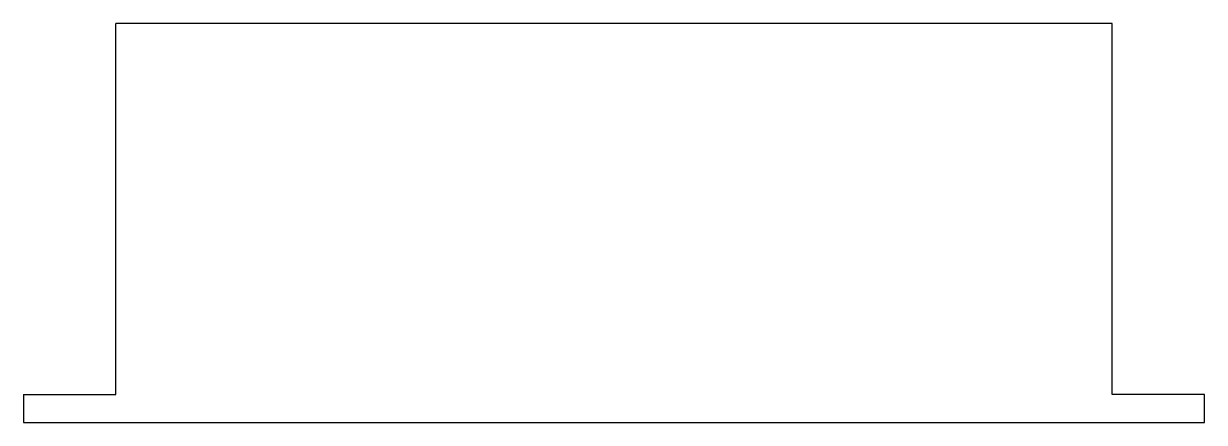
# Model space of a CAD drawing. Extents: x -147 to 147, y -50 to 50.
import ezdxf

# ---------------------------------------------------------------- set-up
doc = ezdxf.new("R2010")
doc.units = 0
doc.layers.get('0').update_dxf_attribs({"linetype": 'CONTINUOUS'})

msp = doc.modelspace()

# ---------------------------------------------------------------- linework, layer by layer
for p, q in [((-124.4, -42.8), (-124.4, 49.8)), ((124.4, 49.8), (-124.4, 49.8)), ((124.4, -42.8), (124.4, 49.8)), ((-147.4, -42.8), (-124.4, -42.8)), ((-147.4, -42.8), (-147.4, -49.8)), ((147.4, -42.8), (124.4, -42.8)), ((147.4, -49.8), (147.4, -42.8)), ((-147.4, -49.8), (147.4, -49.8))]:
    msp.add_line(p, q)

doc.saveas('drawing.dxf')
